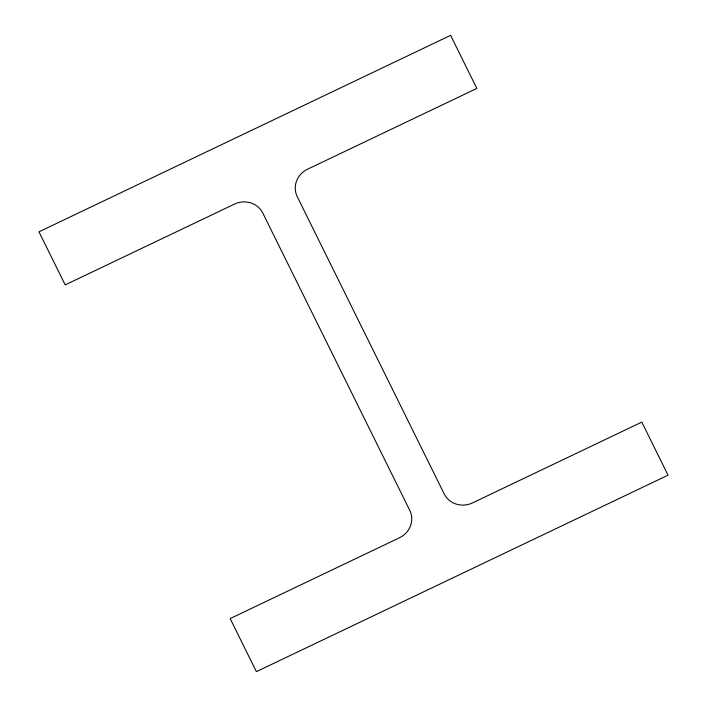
<?xml version="1.0" encoding="UTF-8"?>
<svg xmlns="http://www.w3.org/2000/svg" width="707" height="707" viewBox="0 0 707 707"><rect width="100%" height="100%" fill="white"/><g stroke="black" fill="none" stroke-linecap="round" stroke-linejoin="round"><path stroke-width="1.06" d="M450.606 35.35L38.965 231.825L65.203 284.894L234.468 204.102A21.44 20.282 -18.7 0 1 262.801 213.072L409.768 510.366A21.44 20.282 -18.7 0 1 399.428 537.788L230.164 618.581L256.394 671.65L668.035 475.175L641.797 422.106L472.532 502.898A21.44 20.282 -18.7 0 1 444.199 493.928L297.232 196.634A21.44 20.282 -18.7 0 1 307.572 169.212L476.836 88.419L450.606 35.35"/></g></svg>
